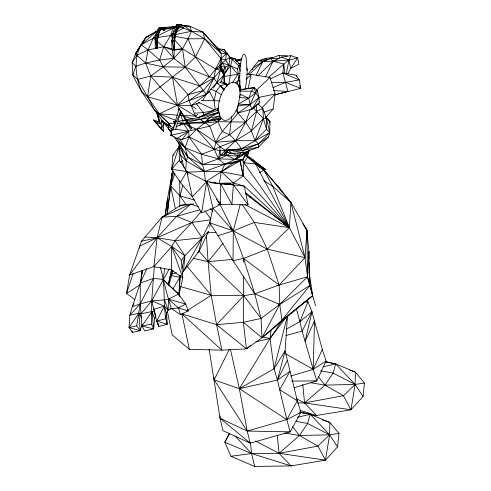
<?xml version="1.0" encoding="UTF-8"?>
<svg xmlns="http://www.w3.org/2000/svg" width="491" height="491" viewBox="0 0 491 491"><rect width="100%" height="100%" fill="white"/><g stroke="black" fill="none" stroke-linecap="round" stroke-linejoin="round"><path stroke-width="0.74" d="M142.2 270.437L140.297 283.08L140.187 303.917L141.96 326.067L144.722 330.922L153.665 328.872L154.573 318.72L155.831 315.468M178.896 295.238L182.769 277.931L171.5 269.89L171.647 246.47L174.974 240.658L191.852 222.466L201.611 211.05M154.321 266.404L151.707 300.891L156.617 321.065L158.703 326.46L167.259 324.293C161.699 305.893 166.854 285.897 160.244 267.638M239.854 89.644L254.191 87.558L257.204 90.491L258.996 97.574L250.011 104.706L238.135 105.633L237.865 106.805A19.658 9.82 -73.6 0 1 222.497 119.559C218.372 116.238 218.513 110.475 218.556 105.663A19.658 9.82 -73.6 0 1 226.787 85.827A19.658 9.82 -73.6 0 1 238.19 85.096C243.235 94.069 236.423 103.491 237.902 113.028C229.579 124.702 215.88 134.319 214.358 149.491L218.391 158.851L224.823 164.233L232.66 163.282L240.24 160.809L243.211 175.79L289.414 227.695L305.04 257.646L307.495 276.801L315.535 305.893M265.349 116.754L269.933 121.553L269.755 132.613L268.657 136.682L258.554 147.11L243.763 152.738L231.752 153.352L226.234 152.106L224.405 154.321L220.68 155.199L218.391 158.851L202.495 164.651L187.74 156.924L174.035 136.547M179.767 206.435L179.761 180.633M167.314 310.944L172.2 334.942L189.33 349.279L221.901 350.144L246.47 348.825L243.34 322.299L243.653 275.96M167.124 214.236L167.529 198.597L172.599 170.985M142.052 324.459L140.18 330.713L132.325 332.382L129.078 327.534L129.79 315.259L132.331 306.752L140.187 303.917L151.707 300.891L164.362 306.188L156.617 321.065L165.651 318.831L166.566 313.571L168.149 310.073L168.444 299.142L163.202 279.428L164.694 268.129M294.213 387.737L316.855 380.85L313.203 369.3L314.492 320.991L305.101 341.386L311.975 311.81L307.231 299.792M156.199 36.616L155.96 35.205L160.41 28.067L161.367 29.411L162.183 27.797L158.777 28.042L160.41 28.067L160.803 29.472C157.359 35.014 157.132 41.895 156.997 48.241L155.291 48.057C155.021 41.324 155.033 33.916 158.777 28.042L162.183 27.797L165.074 28.723L164.276 30.559L161.367 29.411L159.047 30.399L157.372 30.374L160.41 28.067L162.183 27.797L164.276 30.559L163.215 29.761M135.688 55.121L135.989 52.85L141.175 44.791L158.059 30.16L146.042 37.328L135.989 52.85L132.171 62.676L132.84 74.951L137.621 79.37L150.768 76.08L163.362 66.85L173.82 58.368C174.667 47.787 173.206 36.138 178.963 26.674L178.472 24.918L176.429 24.888C170.592 34.861 171.095 47.48 173.82 58.368L185.15 67.157L206.263 94.241L202.838 100.146M224.927 83.648L224.209 82.304L224.436 74.798L225.369 67.304L222.073 63.026L221.018 58.515L221.275 53.421L218.44 48.799L202.887 32.111L190.048 26.305L182.241 25.372L180.688 24.581L176.429 24.888L180.688 24.581L184.303 25.741L190.048 26.305L191.453 31.301L188.041 38.801L182.56 48.873L173.82 58.368L159.636 59.988L145.637 63.093L135.768 66.236L132.84 74.951C142.476 96.31 157.949 114.09 171.476 132.987M189.33 349.279L181.915 313.896L216.574 324.661L246.47 348.825L262.016 337.79L261.052 318.432L254.731 293.814L243.548 258.469L233.293 230.899L220.103 204.655L220.754 183.898L219.373 183.321L212.72 182.67M154.874 311.908L151.915 311.503L141.96 326.067L153.665 328.872L151.492 324.115L151.707 300.891L169.186 269M306.795 232.347L306.912 230.083L290.899 202.427L279.275 187.869L264.023 170.162L256.382 164.019M239.89 90.264L239.804 81.187A19.333 3.658 -87.9 0 1 241.689 58.368A19.333 3.658 -87.9 0 1 246.157 57.969L247.151 70.649A19.333 3.658 -87.9 0 1 245.175 88.619M206.416 235.287L208.055 261.635L211.204 295.318L216.574 324.661L243.34 322.299L262.016 337.79L312.706 295.692L307.495 276.801L308.882 251.337L306.912 230.083L302.72 223.687M178.939 294.49L180.056 275.776M295.379 422.426L290.224 431.822L250.226 443.158L222.908 430.656L220.036 418.252L220.177 415.975M305.071 227.658L306.912 230.083L305.04 257.646L279.121 285.007L254.731 293.814L243.775 295.729L211.204 295.318L180.393 286.578M287.481 316.247L285.093 350.844L277.421 380.089L286.793 419.627L290.224 431.822L247.194 431.073L220.036 418.252L209.148 349.34M185.653 170.715L186.335 161.023L187.74 156.924L185.052 147.687L179.78 138.744M178.951 294.483L180.295 275.604M168.843 285.314L172.384 273.119L172.629 270.111M269.811 123.069L269.933 121.553L266.404 118.294L262.783 108.493L258.039 103.896M200.831 211.689L192.331 196.774L180.436 182.566L171.654 169.278L172.9 155.395L178.933 146.674L179.988 148.601M187.605 136.793L189.041 136.885L214.358 149.491L219.956 150.706L228.217 150.013L243.763 152.738C239.97 146.171 235.404 139.769 229.555 134.767L231.617 116.441M274.696 94.959L287.935 91.406L282.877 73.018L283.786 64.069L288.923 60.043L297.675 57.95L298.909 64.137L290.598 68.464L287.861 73.675M229.266 433.424L224.81 442.231L230.942 456.262L254.676 466.45L291.108 465.885L325.447 460.159L337.55 446.896L338.968 433.436L329.891 422.505L310.195 414.3L299.97 412.004L301.29 412.728M312.055 415.57L316.609 415.496L350.948 409.77L363.052 396.513L364.469 383.048L355.392 372.117L335.691 363.911L325.465 361.615L328.313 362.616M169.984 124.837L159.323 113.82L147.558 96.788L141.647 91.799C134.043 74.27 133.184 52.672 146.042 37.328L153.21 33.333M225.406 72.729L228.941 65.143L225.59 60.172L226.369 53.273L224.154 49.517L218.44 48.799L216.592 47.523M206.515 183.1L206.693 181.584L186.733 171.562L171.654 169.278L178.933 146.674L179.522 161.564M171.506 132.263L168.493 128.838L168.757 126.61M168.935 125.125L169.113 123.64L154.696 110.432L147.558 96.788L137.621 79.37M222.754 71.827L223.11 70.409L225.369 67.304L228.941 65.143L229.905 57.091L224.154 49.517L222.681 49.536M140.978 280.969L141.156 279.471M141.34 277.967L141.611 275.715M141.789 274.211L142.243 270.455M214.082 377.567L214.168 379.868L239.35 388.645L277.421 380.089L274.052 368.735L270.019 338.526L271.136 329.866M224.632 73.319L224.436 74.798L223.11 70.409L220.901 66.322L219.864 65.321L221.018 58.515L227.149 52.973M141.488 278.016L141.69 276.525M141.985 274.279L142.187 272.781M141.15 313.473L138.935 313.184L129.078 327.534L140.18 330.713L136.719 325.803L140.187 303.917L153.413 278.36L163.202 279.428L178.577 294.078L185.776 304.058L188.078 310.963L180.449 314.7L171.377 308.551L168.444 299.142L178.577 294.078L179.669 296.024M266.097 117.054L273.125 109.027L275.156 94.026L269.982 77.48L251.165 74.399L246.623 74.239M165.166 215.911L167.529 198.597L165.142 215.598M156.383 48.173L156.985 47.952L157.335 46.897L156.782 40.857L157.629 35.223L159.047 30.399L159.434 31.805L155.162 40.833L156.997 48.241L156.782 40.857L158.022 36.629L157.875 35.242M220.428 82.562L224.135 74.65L220.533 70.158L215.666 69.09L182.56 48.873L174.201 50.131C173.654 41.643 173.9 32.375 178.472 24.918L180.688 24.581L183.309 28.03L191.453 31.301L204.686 38.74L221.275 53.421L226.369 53.273L229.905 57.091L229.469 58.509M199.604 102.809L191.226 105.577L177.49 105.172L147.558 96.788L150.768 76.08L145.637 63.093L136.946 55.305L135.989 52.85L146.042 37.328L148.724 36.322M228.824 84.593L230.23 75.688L230.567 65.739L232.249 59.442L235.318 58.822L240.222 65.315L238.558 65.647L232.249 59.442L229.561 58.226M215.586 182.695L206.693 181.584L201.574 212.99L212.971 208.252L220.103 204.655L221.576 204.501M171.654 169.278L179.503 160.041L186.733 171.562L192.331 196.774L206.693 181.584L212.971 208.252L209.669 222.797L218.004 235.662L233.035 260.678L243.548 258.469L267.251 249.152L289.414 227.695L244.334 186.163L219.373 183.321L221.3 171.752L224.823 164.233C233.403 159.992 242.775 156.285 249.999 149.951M230.942 456.262L251.552 453.549L279.066 453.303L325.447 460.159L329.627 434.823L329.891 422.505L322.053 419.756M297.687 402.976L304.567 402.915L350.948 409.77L355.122 384.435L355.392 372.117L349.69 370.116M193.902 203.851L180.725 205.293L162.067 217.132L141.426 241.247L129.649 274.96L126.531 293.471L134.872 299.571M268.657 136.682L258.665 143.826L241.265 148.933L225.332 150.363L219.913 146.692L215.666 142.28L196.609 129.323L178.098 121.295L197.756 117.742L218.526 107.995L217.212 110.303L218.826 112.341L209.344 117.711L204.692 122.922L196.609 129.323L189.041 136.885L182.026 139.512L176.84 138.536L170.88 135.326L172.01 128.617M238.871 86.668L239.804 81.187L239.559 88.245L240.142 85.514L240.934 89.773L241.265 89.503L239.78 89.841M139.419 248.262L139.806 246.04L157.114 237.761L191.852 222.466L210.553 219.839M286.296 73.871L288.923 60.043L290.924 55.661L297.675 57.95L290.598 68.464L288.923 60.043L281.435 57.079L273.002 61.203L257.726 76.062M247.98 151.713L243.1 159.465L235.109 159.379L226.995 155.463L226.234 152.106L228.217 150.013L242.72 150.492L258.665 143.826L269.755 132.613L266.404 118.294L263.409 118.607L251.386 131.011L235.643 140.659L219.913 146.692L219.956 150.706L218.391 158.851L201.562 154.254L185.052 147.687L177.024 140.696M215.666 142.28L229.555 134.767L245.672 122.118L256.756 111.181L262.783 108.493L263.409 118.607L266.46 129.213L269.755 132.613L255.068 140.702L235.643 140.659L215.666 142.28L209.774 126.132L195.547 116.091L191.226 105.577L206.263 94.241L213.904 77.909L215.666 69.09L221.018 58.515L204.686 38.74L202.887 32.111L200.733 31.553M247.329 155.77L248.802 150.774M172.359 135.498L170.88 135.326L172.089 129.606L171.427 128.28M173.618 171.758L170.647 185.776L167.265 214.229L172.022 173.194L170.647 185.776L175.397 208.896M168.388 285.032L171.555 270.062M248.207 88.362L251.165 74.399L246.372 79.161M215.187 109.462L214.137 100.68L216.138 91.289L220.508 85.618L225.928 84.188L226.965 86.987M209.669 227.223L210.32 224.227M179.258 295.422L178.577 294.078L168.229 284.676L171.5 269.94M172.942 288.837L179.921 277.305L180.258 275.813M181.952 268.374L184.837 255.719L208.325 231.494M210.277 221.736L202.059 237.761L198.873 251.607L183.542 271.069L182.093 273.561M230.666 152.769L226.995 155.463L218.391 158.851L235.109 159.379L249.078 151.068L237.982 156.046L226.995 155.463L224.405 154.321L225.332 150.363L235.643 140.659L245.672 122.118L250.238 109.579M220.036 418.252L250.226 443.158L247.194 431.073L239.35 388.645L274.052 368.735L287.345 316.235M248.035 154.45L248.968 150.811M178.362 148.883L178.933 146.674M240.185 204.624L233.293 230.899L233.035 260.678L254.731 293.814L279.741 304.414L309.876 285.492L308.882 251.337L309.005 258.205M237.006 84.176L238.626 80.033L237.65 69.053L238.558 65.647M242.72 150.492L258.554 147.11L258.665 143.826L255.068 140.702L251.386 131.011L256.756 111.181L256.179 104.724M182.824 185.567L179.952 195.884L186.531 205.17M180.731 111.469L190.618 129.532L191.742 128.421L180.731 111.469L172.728 130.011L179.105 108.714L180.731 111.469L175.704 129.366L172.728 130.011L161.392 120.596L161.649 129.029L163.681 131.582L163.448 123.493L161.392 120.596L173.753 128.169M229.905 57.091L222.073 63.026L219.864 65.321L219.87 67.666L220.533 70.158L216.93 82.734L213.315 88.092M156.721 41.035L163.681 46.798L172.077 49.898L174.201 50.131L174.667 49.431L174.422 42.656L173.937 40.906L175.483 35.616L174.999 33.861L177.257 29.583L176.766 27.827L174.673 27.803L178.472 24.918L179.669 26.594L183.309 28.03L184.303 25.741L182.241 25.372M196.062 108.842L191.226 105.577L188.961 100.63L188.145 94.653L163.362 66.85L159.636 59.988L163.681 46.798L170.665 35.512L173.163 28.055L175.262 27.435M217.875 120.166L218.292 118.847M163.681 131.582L155.199 122.087L160.539 123.971L159.354 121.921L153.579 119.896L161.649 129.029L163.448 123.493L168.217 125.776M133.257 273.186L126.531 293.471L140.045 284.798M140.942 45.816L141.42 44.399M146.864 268.565L140.297 283.08L132.331 306.752L133.89 303.413M205.962 181.535L221.3 171.752L232.66 163.282L243.1 159.465L245.058 153.671L245.985 152.541M174.833 173.624L170.647 185.776L179.952 195.884L194.645 200.107M205.269 181.197L204.489 171.519L202.495 164.651L185.052 147.687L189.041 136.885L188.697 131.238L183.333 123.376L180.019 112.003M228.941 149.958L241.265 148.933L255.068 140.702L263.409 118.607L253.08 107.621M170.88 135.326L209.774 126.132L217.912 121.633L219.011 118.81M290.801 376.051L313.203 369.3L302.112 331.106L299.854 321.673L307.826 301.983L304.886 301.891M240.185 95.383L239.252 97.525L248.759 98.286L255.658 92.836L257.204 90.491L257.388 91.989M238.417 78.806L239.927 75.362M285.265 353.569L313.203 369.3L322.311 349.445L311.975 311.81L299.854 321.673L286.566 329.05M322.311 349.445L326.036 361.051L316.855 380.85L291.728 381.102M236.024 110.039L237.902 113.028L250.011 104.706L255.658 92.836L254.191 87.558L239.872 90.117M265.514 76.934L273.002 61.203L276.402 59.994M208.515 231.66L198.873 251.607L197.652 252.521M256.216 75.062L262.808 61.596L272.542 57.404L265.201 58.539L258.554 60.816L248.041 74.123M229.407 349.187L214.168 379.868L247.194 431.073L286.793 419.627L300.909 412.36L297.294 400.736L285.093 350.844L274.052 368.735M287.198 360.572L277.421 380.089L289.917 371.386L279.704 389.731L297.294 400.736L286.793 419.627L239.35 388.645L230.42 349.31M180.688 24.581L179.669 26.594L176.766 27.827L172.906 33.836L173.157 35.303M311.975 311.81L302.112 331.106L285.977 335.543M238.865 87.349L239.528 86.066M252.239 69.685L252.939 68.372M161.33 218.47L162.067 217.132L190.876 204.066L198.628 206.938M296.116 421.082L300.909 412.36M130.397 273.622L129.649 274.96L153.898 266.613L157.114 237.761L162.067 217.132L176.6 216.371L191.852 222.466L202.059 237.761L183.542 271.069L184.837 255.719L174.974 240.658L157.114 237.761L144.925 237.03M171.647 274.444L172.384 273.119M229.837 433.406L224.81 442.231L251.552 453.549L291.108 465.885L292.513 465.315M180.436 182.566L186.733 171.562L188.219 174.225M157.323 31.387L153.247 38.157L148.073 49.892L145.637 63.093L163.362 66.85L185.15 67.157L209.418 76.848L213.904 77.909L216.93 82.734L218.477 83.82M205.441 121.682L204.692 122.922L176.932 123.493M251.386 131.011L245.672 122.118L237.902 113.028L251.975 109.186L258.996 97.574L255.658 92.836L251.484 91.203L239.718 91.197M239.35 388.645L270.019 338.526L281.889 320.629M232.341 82.985L237.834 74.233L230.567 65.739L228.425 65.309M238.448 85.643L239.731 83.783M171.5 269.89L153.898 266.613L171.647 246.47L182.769 277.931L181.369 260.506L184.837 255.719L171.647 246.47L157.114 237.761L141.426 241.247M129.649 274.96L157.114 237.761L176.6 216.371L190.876 204.066M224.148 74.319L230.567 65.739L237.65 69.053M255.971 341.797L270.019 338.526L286.149 317.315M154.696 110.432L159.323 113.82L177.49 105.172L188.145 94.653L199.659 85.913L209.418 76.848L215.666 69.09L219.864 65.321M182.026 139.512L188.697 131.238L175.637 129.188M193.196 258.309L208.055 261.635L223.098 243.315M180.608 162.803L182.517 160.496M213.904 77.909L199.659 85.913L172.427 77.216L150.768 76.08L159.894 86.754L177.49 105.172L188.961 100.63L203.403 90.522L220.533 70.158M169.947 308.913L178.448 307.9L185.776 304.058L168.444 299.142L164.46 299.878L151.707 300.891L140.923 313.878L151.915 311.503L154.573 318.72M235.109 159.379L241.56 152.192M224.405 154.321L228.217 150.013L231.752 153.352M228.941 65.143L222.073 63.026L220.901 66.322L219.87 67.666L224.135 74.65L206.263 94.241L188.961 100.63M176.005 126.77L183.333 123.376L205.6 121.842L209.221 117.963M217.488 109.1L218.526 107.995M198.665 250.711L208.055 261.635L243.775 295.729L216.574 324.661L221.901 350.144L181.915 313.896L183.186 313.086M262.169 107.609L275.156 94.026L258.223 97.525M219.956 150.706L220.68 155.199L225.332 150.363M172.9 155.395L173.949 154.321M201.856 122.014L204.692 122.922L217.912 121.633L221.116 118.368M246.101 152.621L245.058 153.671L247.728 151.351M255.068 140.702L266.46 129.213L266.404 118.294M306.912 230.083L307.495 276.801L279.741 304.414L261.052 318.432L243.34 322.299M147.558 96.788L185.15 67.157L195.498 56.895L204.686 38.74L188.041 38.801L175.011 36.334M249.465 74.221L262.808 61.596L278.968 55.323L287.296 55.747L285.253 56.582M256.192 90.344L269.982 77.48M235.287 83.139L238.626 80.033L239.798 81.537M268.552 77.449L283.786 64.069L273.002 61.203L262.808 61.596L258.554 60.816L267.325 59.472L265.201 58.539M173.421 33.1L170.665 35.512L157.789 37.463M177.282 29.718L180.59 26.821M296.454 398.698L304.567 402.915L324.962 385.11L333.101 373.105L335.691 363.911L325.355 361.781M255.406 441.004L279.066 453.303L299.467 435.499L307.605 423.494L310.195 414.3L299.884 412.188M252.81 88.11L254.191 87.558L251.484 91.203L248.759 98.286L250.011 104.706L251.975 109.186L259.371 102.828L258.996 97.574M251.975 109.186L259.371 102.828L259.033 101.428M157.003 47.903L157.335 46.897M246.47 348.825L250.643 345.474M290.623 313.405L291.82 312.448M293.612 311.012L294.803 310.054M296.595 308.618L297.785 307.661M298.982 306.703L300.768 305.267M301.965 304.31L303.751 302.873M304.948 301.916L306.139 300.958M307.335 300.001L312.706 295.692L309.035 271.977M172.071 271.683L173.292 270.768M206.263 94.241L209.184 92.062M179.767 115.305L195.547 116.091L197.922 114.317M219.373 183.321L233.513 182.971L243.211 175.79L243.794 162.656L242.388 159.115M218.857 120.025L221.226 118.423M253.295 67.721L262.808 61.596M313.203 369.3L326.036 361.051M162.355 28.343L163.638 27.521L175.974 26.336M187.01 310.662L211.204 295.318L186.85 265.969M240.921 89.718L241.265 89.503M176.84 138.536L188.697 131.238M173.194 34.014L170.665 35.512L172.648 37.739M175.723 32.516L183.309 28.03L182.143 27.158M240.24 160.809L221.3 171.752L204.489 171.519L187.065 172.151M249.704 197.314L250.981 196.584M154.518 32.602L155.819 31.878M162.337 28.251L163.638 27.521L166.695 27.453M179.362 125.573C191.821 119.503 206.361 118.804 219.845 115.937L218.826 112.341L197.756 117.742L217.212 110.303M259.316 172.623L264.023 170.162L290.899 202.427L305.04 257.646L267.251 249.152L233.293 230.899L209.669 222.797M237.902 113.028L239.258 112.335M155.899 36.807L141.175 44.791L148.073 49.892L159.636 59.988M157.893 35.8L176.116 26.563M189.041 136.885L201.562 154.254L214.358 149.491L219.913 146.692M162.398 28.11L163.638 27.521M270.48 78.842L282.877 73.018L296.202 75.215L299.209 79.904L300.713 88.38L274.85 94.806M155.874 316.388L153.849 309.195L164.362 306.188L168.149 310.073L171.377 308.551L172.893 308.765M221.515 118.534L205.6 121.842L219.845 115.937M273.002 87.582L285.731 82.328L299.209 79.904L282.877 73.018M218.826 112.341L200.119 119.503L182.658 120.755M236.852 61.418L241.867 59.558M140.297 283.08L153.413 278.36M178.785 142.617L180.35 154.874L186.335 161.023L204.489 171.519L224.823 164.233L243.1 159.465M215.666 69.09L219.87 67.666L221.993 71.649M264.011 112.12L273.125 109.027M218.004 235.662L233.293 230.899L254.344 222.411L289.414 227.695L290.899 202.427L272.652 186.23L263.63 180.657M236.644 60.921L241.768 59.331M276.955 285.664L307.495 276.801M238.632 63.842L240.835 63.198M205.6 121.842L220.527 117.515M176.6 216.371L199.917 209.792M235.962 60.737L241.787 59.153M188.145 94.653L203.403 90.522M235.803 60.62L241.719 59.104L235.76 60.571M171.384 274.009L176.392 272.8M235.821 60.393L241.732 59.006M323.004 366.851L335.691 363.911L355.122 384.435L363.052 396.513M297.503 417.24L310.195 414.3L329.627 434.823L337.55 446.896M141.715 317.708L138.935 313.184L129.79 315.259L140.187 303.917L140.727 306.108M129.078 327.534L136.719 325.803M160.299 29.693L161.791 29.38M164.773 28.754L175.956 26.422M141.96 326.067L151.492 324.115M172.893 35.064L170.665 35.512L172.838 35.923M175.864 34.462L191.453 31.301L202.887 32.111L221.275 53.421M213.849 110.487L203.133 112.66L194.872 113.126M171.733 48.732L163.681 46.798L148.073 49.892L136.946 55.305L132.171 62.676L135.768 66.236M237.834 74.233L223.749 76.571M302.751 384.367L304.567 402.915L343.448 395.721L355.122 384.435L364.469 383.048M277.28 435.462L279.066 453.303L317.947 446.11L329.627 434.823L338.968 433.436M155.291 48.057L156.089 47.909M155.518 37.813L153.247 38.157L155.567 40.078M281.435 57.079L290.924 55.661M160.33 29.841L162.595 29.528M164.104 29.319L174.636 27.901M174.974 240.658L202.059 237.761M222.638 49.671L224.154 49.517M180.725 205.293L186.623 204.698M208.055 261.635L232.218 259.481M207.779 232.912L216.034 232.261M288.923 60.043L273.002 61.203L270.185 58.435L278.317 58.736M174.667 49.431L182.56 48.873L185.15 67.157M237.208 73.472L240.111 73.331M170.438 126.291L169.113 123.64L174.722 123.536L173.605 121.492L175.852 121.394M155.199 122.087L159.354 121.921L157.163 113.353M217.832 204.397L248.102 204.888L244.334 186.163L233.513 182.971L221.3 171.752L243.211 175.79L239.817 160.404M224.823 164.233L202.495 164.651L201.562 154.254M271.278 82.378L285.731 82.328L300.713 88.38L299.762 85.612M213.824 120.166L217.912 121.633L245.672 122.118M172.906 33.836L174.999 33.861L171.918 40.876L174.201 50.131M155.96 35.205L157.629 35.223L158.022 36.629M173.937 40.906L171.918 40.876L172.372 42.3M156.782 40.857L155.162 40.833L155.604 42.208M223.835 183.303L230.69 183.389M201.267 100.324L219.962 100.937M226.234 152.106L228.395 152.198M220.68 155.199L226.995 155.463M250.011 104.706L238.295 104.086L248.759 98.286L239.946 94.094M273.487 90.596L287.935 91.406M177.496 115.139L159.323 113.82L176.011 120.461M209.737 182.499L220.754 183.898L233.556 184.855L248.102 204.888M310.711 382.759L324.962 385.11L355.122 384.435L333.101 373.105L320.629 370.773M284.424 432.994L299.467 435.499L329.627 434.823L307.605 423.494L295.128 421.168M163.423 28.435L165.074 28.723M171.371 275.586L179.921 277.305M229.334 57.545L235.318 58.822L237.141 61.762M225.369 67.304L220.901 66.322L222.503 72.232M262.593 336.9L270.019 338.526M160.545 27.772L162.705 28.269M278.268 304.058L279.741 304.414L281.92 320.083L262.016 337.79L279.741 304.414L279.121 285.007L267.251 249.152L254.344 222.411L242.038 204.311M229.751 57.312L235.318 58.822M219.403 82.285L225.928 84.188L226.535 86.391M156.617 321.065L167.259 324.293L166.566 313.571L164.362 306.188M300.062 410.341L316.609 415.496L304.567 402.915M168.444 299.142L178.448 307.9L188.078 310.963L187.347 309.661M181.283 115.416L192.632 119.055M299.97 412.004L303.53 413.256M221.018 58.515L225.59 60.172M210.633 89.104L216.138 91.289L221.453 94.788M229.555 134.767L222.282 131.508L217.912 121.633M198.419 102.318L214.598 109.88M244.819 204.544L289.414 227.695L272.652 186.23L264.023 170.162L258.002 165.535M245.696 154.235L265.919 169.677L255.559 163.982L245.451 155.181M232.617 153.063L237.982 156.046L237.896 153.241M218.44 48.799L226.369 53.273M141.647 91.799L142.949 92.554M172.427 77.216L177.49 105.172L195.547 116.091M250.901 158.605L254.062 160.588L245.132 155.42M221.601 81.408L225.928 84.188M262.114 168.91L264.023 170.162L266.631 173.796M223.595 75.614L224.209 82.304L227.818 84.759M265.919 169.677L247.581 157.145L243.794 162.656L289.414 227.695L245.457 193.663M258.106 165.958L264.023 170.162L259.733 167.026M217.63 83.525L224.688 89.552M132.84 74.951L134.031 75.81M279.121 285.007L243.548 258.469L243.573 262.274M168.493 128.838L171.549 131.134M173.605 121.492L175.177 122.701M184.303 25.741L191.453 31.301M245.408 192.484L289.414 227.695L255.559 163.982L243.794 162.656L242.707 160.667M276.537 185.543L279.275 187.869L281.368 191.067M204.489 171.519L187.74 156.924L185.573 152.989M265.625 117.656L269.933 121.553M224.209 82.304L227.419 85.268M210.234 208.669L212.977 211.314M229.997 227.72L233.293 230.899L212.971 208.252M287.296 225.535L289.414 227.695L287.315 224.522M163.202 279.428L168.229 284.676M279.066 453.303L291.108 465.885M235.042 435.922L251.552 453.549L254.676 466.45M174.63 39.967L182.56 48.873M153.579 119.896L161.649 129.029M196.609 129.323L214.358 149.491M176.521 137.977L185.052 147.687M163.681 46.798L173.82 58.368M224.135 74.65L222.705 72.975L223.11 70.409L223.454 74.129M239.565 65.272L240.535 66.438M318.53 376.898L324.962 385.11L343.448 395.721L350.948 409.77M292.568 426.697L299.467 435.499L317.947 446.11L325.447 460.159M243.775 295.729L261.052 318.432M196.394 103.699L203.133 112.66L204.201 115.275M204.851 210.596L210.872 219.121M220.508 85.618L223.902 90.461M209.418 76.848L195.498 56.895L188.041 38.801M171.647 246.47L181.369 260.506M216.408 198.978L220.103 204.655L220.091 201.598M179.105 108.714L191.742 128.421M187.316 309.692L188.078 310.963M279.275 187.869L280.803 190.453M206.693 181.584L220.103 204.655M220.754 183.898L231.893 204.397L233.513 182.971M209.528 91.344L214.137 100.68M151.707 300.891L152.345 302.223M179.338 146.054L186.335 161.023L180.209 144.802M153.849 309.195L154.855 311.883M177.49 105.172L179.258 109.953M164.46 299.878L168.149 310.073M311.945 293.55L312.706 295.692L281.92 320.083L309.876 285.492L309.569 279.477M296.674 76.602L296.202 75.215L296.454 76.67M180.35 154.874L184.248 167.873M178.448 307.9L180.449 314.7M157.433 113.317L160.539 123.971M157.697 322.863L158.703 326.46L158.108 323.637M156.703 112.408L159.354 121.921M296.466 308.741L299.854 321.673M238.939 65.524L240.32 71.177M278.968 55.323L279.631 58.098M174.17 41.189L174.422 42.656M156.93 40.851L157.169 42.263M246.721 67.954L247.151 70.649M132.11 330.891L132.325 332.382M179.098 292.753L179.602 296.527M283.786 64.069L284.94 73.76M250.441 442.581L251.552 453.549M151.915 311.503L153.665 328.872M138.935 313.184L140.18 330.713M309.342 274.966L309.078 262.783"/></g></svg>
